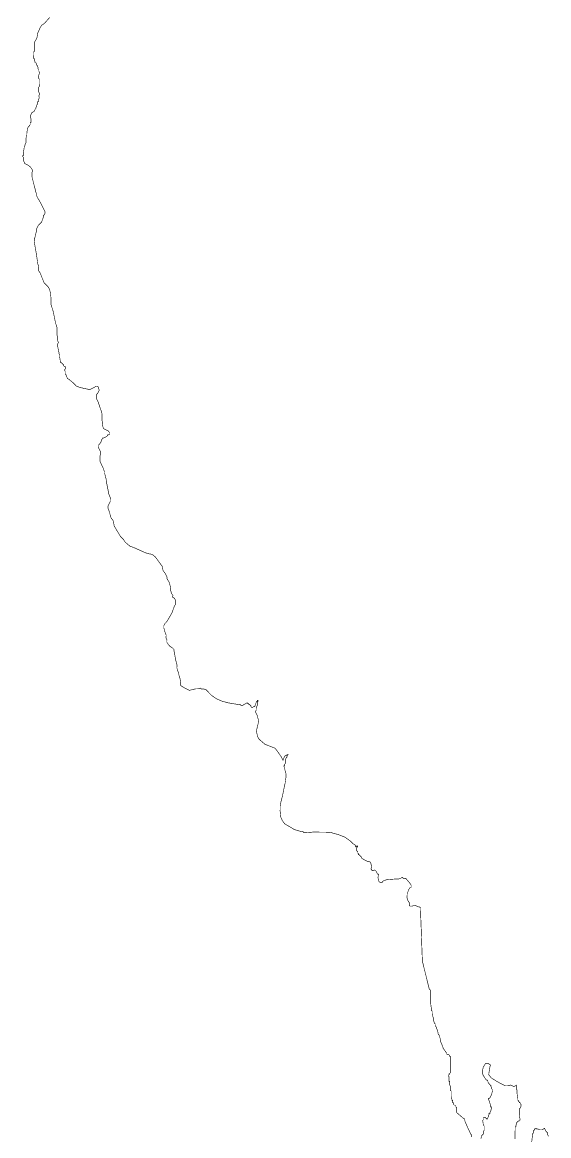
# Model space of a CAD drawing. Header units: metres. Extents: x 290190 to 339802, y 1811045 to 1991312.
# Drawn here: x 299974 to 302637, y 1951883 to 1957515 of the extents above; entities that cross this region are included whole.
import ezdxf

# ---------------------------------------------------------------- set-up
doc = ezdxf.new("R2010")
doc.units = ezdxf.units.M
doc.header["$MEASUREMENT"] = 0
doc.layers.add('HAZARDS LINE', color=1, linetype='Continuous')

msp = doc.modelspace()

# ---------------------------------------------------------------- linework, layer by layer
at = {"layer": 'HAZARDS LINE', "lineweight": 18}
for points in [[(302245.6, 1951875.9, 3.01, 3.01, 0), (302245.7, 1951888, 3.01, 3.01, 0), (302241.8, 1951892, 3.01, 3.01, 0), (302241.8, 1951896, 3.01, 3.01, 0), (302237.8, 1951900.1, 3.01, 3.01, 0), (302214.2, 1951952.6, 3.01, 3.01, 0), (302210.4, 1951968.7, 3.01, 3.01, 0), (302206.4, 1951968.7, 3.01, 3.01, 0), (302202.4, 1951972.8, 3.01, 3.01, 0), (302174.5, 1951997.2, 3.01, 3.01, 0), (302170.6, 1952001.2, 3.01, 3.01, 0), (302170.8, 1952025.3, 3.01, 3.01, 0), (302166.8, 1952029.4, 3.01, 3.01, 0), (302166.9, 1952033.4, 3.01, 3.01, 0), (302162.9, 1952037.5, 3.01, 3.01, 0), (302158.9, 1952037.5, 3.01, 3.01, 0), (302154.9, 1952041.6, 3.01, 3.01, 0), (302155, 1952049.6, 3.01, 3.01, 0), (302151, 1952049.6, 3.01, 3.01, 0), (302151.1, 1952061.7, 3.01, 3.01, 0), (302147.1, 1952061.7, 3.01, 3.01, 0), (302147.1, 1952065.8, 3.01, 3.01, 0), (302143.3, 1952081.9, 3.01, 3.01, 0), (302143.5, 1952110, 3.01, 3.01, 0), (302139.5, 1952110, 3.01, 3.01, 0), (302139.8, 1952134.1, 3.01, 3.01, 0), (302135.8, 1952138.2, 3.01, 3.01, 0), (302136, 1952158.3, 3.01, 3.01, 0), (302132, 1952158.3, 3.01, 3.01, 0), (302132.2, 1952182.4, 3.01, 3.01, 0), (302128.2, 1952182.5, 3.01, 3.01, 0), (302128.2, 1952186.5, 3.01, 3.01, 0), (302132.3, 1952190.5, 3.01, 3.01, 0), (302132.3, 1952194.5, 3.01, 3.01, 0), (302136.4, 1952194.4, 3.01, 3.01, 0), (302136.4, 1952198.5, 3.01, 3.01, 0), (302140.5, 1952202.4, 3.01, 3.01, 0), (302141.3, 1952282.8, 3.01, 3.01, 0), (302137.3, 1952282.8, 3.01, 3.01, 0), (302133.3, 1952290.9, 3.01, 3.01, 0), (302129.3, 1952295, 3.01, 3.01, 0), (302121.3, 1952295, 3.01, 3.01, 0), (302121.4, 1952299.1, 3.01, 3.01, 0), (302101.6, 1952327.4, 3.01, 3.01, 0), (302101.6, 1952331.4, 3.01, 3.01, 0), (302089.8, 1952359.6, 3.01, 3.01, 0), (302089.9, 1952367.7, 3.01, 3.01, 0), (302082.1, 1952391.9, 3.01, 3.01, 0), (302078.2, 1952395.9, 3.01, 3.01, 0), (302074.3, 1952416, 3.01, 3.01, 0), (302070.4, 1952424.1, 3.01, 3.01, 0), (302070.4, 1952428.1, 3.01, 3.01, 0), (302062.5, 1952440.3, 3.01, 3.01, 0), (302062.6, 1952448.3, 3.01, 3.01, 0), (302058.6, 1952452.4, 3.01, 3.01, 0), (302054.7, 1952464.5, 3.01, 3.01, 0), (302054.9, 1952476.5, 3.01, 3.01, 0), (302050.9, 1952484.6, 3.01, 3.01, 0), (302047.1, 1952500.7, 3.01, 3.01, 0), (302047.2, 1952512.8, 3.01, 3.01, 0), (302043.2, 1952516.8, 3.01, 3.01, 0), (302043.3, 1952524.8, 3.01, 3.01, 0), (302039.6, 1952553, 3.01, 3.01, 0), (302040.2, 1952613.3, 3.01, 3.01, 0), (302036.3, 1952621.3, 3.01, 3.01, 0), (302032.3, 1952625.4, 3.01, 3.01, 0), (301997.6, 1952766.4, 3.01, 3.01, 0), (301988.2, 1953027.6, 3.01, 3.01, 0), (301988.2, 1953035.7, 3.01, 3.01, 0), (301984.3, 1953039.7, 3.01, 3.01, 0), (301980.3, 1953039.8, 3.01, 3.01, 0), (301960.2, 1953048, 3.01, 3.01, 0), (301944.1, 1953044.2, 3.01, 3.01, 0), (301936.1, 1953044.2, 3.01, 3.01, 0), (301932.1, 1953048.3, 3.01, 3.01, 0), (301932.3, 1953060.4, 3.01, 3.01, 0), (301924.3, 1953072.5, 3.01, 3.01, 0), (301920.4, 1953084.6, 3.01, 3.01, 0), (301920.7, 1953104.7, 3.01, 3.01, 0), (301928.9, 1953128.7, 3.01, 3.01, 0), (301933, 1953132.7, 3.01, 3.01, 0), (301933, 1953136.7, 3.01, 3.01, 0), (301937, 1953136.6, 3.01, 3.01, 0), (301941.1, 1953140.6, 3.01, 3.01, 0), (301941.2, 1953148.7, 3.01, 3.01, 0), (301937.3, 1953156.7, 3.01, 3.01, 0), (301913.4, 1953185.1, 3.01, 3.01, 0), (301901.4, 1953185.2, 3.01, 3.01, 0), (301897.4, 1953189.3, 3.01, 3.01, 0), (301893.4, 1953189.3, 3.01, 3.01, 0), (301889.3, 1953185.3, 3.01, 3.01, 0), (301877.2, 1953181.4, 3.01, 3.01, 0), (301865.2, 1953181.6, 3.01, 3.01, 0), (301817, 1953178, 3.01, 3.01, 0), (301796.8, 1953170.2, 3.01, 3.01, 0), (301796.7, 1953166.2, 3.01, 3.01, 0), (301788.7, 1953162.3, 3.01, 3.01, 0), (301780.7, 1953166.4, 3.01, 3.01, 0), (301776.7, 1953170.4, 3.01, 3.01, 0), (301772.9, 1953190.5, 3.01, 3.01, 0), (301777, 1953202.6, 3.01, 3.01, 0), (301773.1, 1953206.6, 3.01, 3.01, 0), (301769, 1953206.7, 3.01, 3.01, 0), (301769.1, 1953210.7, 3.01, 3.01, 0), (301765.1, 1953218.7, 3.01, 3.01, 0), (301761.2, 1953222.8, 3.01, 3.01, 0), (301757.2, 1953226.9, 3.01, 3.01, 0), (301745.1, 1953223, 3.01, 3.01, 0), (301741.1, 1953227, 3.01, 3.01, 0), (301741.2, 1953231, 3.01, 3.01, 0), (301737.1, 1953231.1, 3.01, 3.01, 0), (301741.3, 1953243.1, 3.01, 3.01, 0), (301737.4, 1953259.2, 3.01, 3.01, 0), (301733.5, 1953267.3, 3.01, 3.01, 0), (301725.5, 1953271.4, 3.01, 3.01, 0), (301717.5, 1953271.5, 3.01, 3.01, 0), (301701.5, 1953279.7, 3.01, 3.01, 0), (301689.5, 1953287.8, 3.01, 3.01, 0), (301689.6, 1953291.8, 3.01, 3.01, 0), (301685.6, 1953295.9, 3.01, 3.01, 0), (301677.6, 1953304, 3.01, 3.01, 0), (301673.6, 1953304.1, 3.01, 3.01, 0), (301673.7, 1953312.1, 3.01, 3.01, 0), (301669.7, 1953312.1, 3.01, 3.01, 0), (301669.8, 1953320.2, 3.01, 3.01, 0), (301665.8, 1953324.2, 3.01, 3.01, 0), (301665.9, 1953340.3, 3.01, 3.01, 0), (301670, 1953344.3, 3.01, 3.01, 0), (301670, 1953348.3, 3.01, 3.01, 0), (301666, 1953348.3, 3.01, 3.01, 0), (301666, 1953344.3, 3.01, 3.01, 0), (301658, 1953344.4, 3.01, 3.01, 0), (301658, 1953352.4, 3.01, 3.01, 0), (301646.1, 1953360.6, 3.01, 3.01, 0), (301642.1, 1953364.6, 3.01, 3.01, 0), (301634.1, 1953372.8, 3.01, 3.01, 0), (301606.2, 1953393.1, 3.01, 3.01, 0), (301574.2, 1953405.5, 3.01, 3.01, 0), (301530.2, 1953418, 3.01, 3.01, 0), (301445.8, 1953418.9, 3.01, 3.01, 0), (301401.6, 1953415.3, 3.01, 3.01, 0), (301397.6, 1953415.3, 3.01, 3.01, 0), (301397.6, 1953419.4, 3.01, 3.01, 0), (301377.6, 1953423.6, 3.01, 3.01, 0), (301349.5, 1953431.9, 3.01, 3.01, 0), (301329.6, 1953444.2, 3.01, 3.01, 0), (301301.6, 1953460.5, 3.01, 3.01, 0), (301289.7, 1953476.7, 3.01, 3.01, 0), (301281.8, 1953492.9, 3.01, 3.01, 0), (301278.2, 1953525, 3.01, 3.01, 0), (301278.4, 1953549.1, 3.01, 3.01, 0), (301282.7, 1953573.2, 3.01, 3.01, 0), (301291, 1953605.3, 3.01, 3.01, 0), (301299.5, 1953649.4, 3.01, 3.01, 0), (301299.5, 1953653.4, 3.01, 3.01, 0), (301303.7, 1953665.4, 3.01, 3.01, 0), (301303.7, 1953669.4, 3.01, 3.01, 0), (301308, 1953697.5, 3.01, 3.01, 0), (301308.2, 1953713.6, 3.01, 3.01, 0), (301304.3, 1953725.7, 3.01, 3.01, 0), (301300.4, 1953741.8, 3.01, 3.01, 0), (301296.6, 1953753.9, 3.01, 3.01, 0), (301300.6, 1953753.8, 3.01, 3.01, 0), (301300.6, 1953761.9, 3.01, 3.01, 0), (301304.7, 1953765.8, 3.01, 3.01, 0), (301304.9, 1953785.9, 3.01, 3.01, 0), (301309, 1953793.9, 3.01, 3.01, 0), (301309, 1953797.9, 3.01, 3.01, 0), (301313.1, 1953797.9, 3.01, 3.01, 0), (301313.1, 1953805.9, 3.01, 3.01, 0), (301317.2, 1953809.9, 3.01, 3.01, 0), (301313.2, 1953810, 3.01, 3.01, 0), (301305.1, 1953806, 3.01, 3.01, 0), (301301.1, 1953802, 3.01, 3.01, 0), (301297, 1953794, 3.01, 3.01, 0), (301292.8, 1953782, 3.01, 3.01, 0), (301284.9, 1953798.2, 3.01, 3.01, 0), (301265.2, 1953826.5, 3.01, 3.01, 0), (301253.3, 1953842.7, 3.01, 3.01, 0), (301201.2, 1953863.3, 3.01, 3.01, 0), (301177.4, 1953883.7, 3.01, 3.01, 0), (301169.4, 1953891.8, 3.01, 3.01, 0), (301165.5, 1953899.8, 3.01, 3.01, 0), (301157.7, 1953928.1, 3.01, 3.01, 0), (301166.1, 1953964.1, 3.01, 3.01, 0), (301170.3, 1953980.2, 3.01, 3.01, 0), (301166.4, 1953992.3, 3.01, 3.01, 0), (301162.6, 1954008.4, 3.01, 3.01, 0), (301154.7, 1954024.5, 3.01, 3.01, 0), (301154.8, 1954032.5, 3.01, 3.01, 0), (301158.8, 1954036.5, 3.01, 3.01, 0), (301159, 1954052.6, 3.01, 3.01, 0), (301163.1, 1954060.6, 3.01, 3.01, 0), (301163.2, 1954076.7, 3.01, 3.01, 0), (301167.3, 1954080.6, 3.01, 3.01, 0), (301167.3, 1954084.7, 3.01, 3.01, 0), (301163.3, 1954084.7, 3.01, 3.01, 0), (301163.3, 1954080.7, 3.01, 3.01, 0), (301159.3, 1954080.7, 3.01, 3.01, 0), (301155.1, 1954068.7, 3.01, 3.01, 0), (301151, 1954056.7, 3.01, 3.01, 0), (301146.9, 1954052.7, 3.01, 3.01, 0), (301142.9, 1954052.8, 3.01, 3.01, 0), (301138.9, 1954048.8, 3.01, 3.01, 0), (301134.8, 1954048.8, 3.01, 3.01, 0), (301130.9, 1954052.9, 3.01, 3.01, 0), (301130.9, 1954056.9, 3.01, 3.01, 0), (301123, 1954065, 3.01, 3.01, 0), (301118.9, 1954065.1, 3.01, 3.01, 0), (301119, 1954069.1, 3.01, 3.01, 0), (301115, 1954069.1, 3.01, 3.01, 0), (301111, 1954073.2, 3.01, 3.01, 0), (301088.1, 1954059.7, 3.02, 3.02, 0), (301080.1, 1954059.8, 3.02, 3.02, 0), (301076.1, 1954063.9, 3.02, 3.02, 0), (301068, 1954064, 3.02, 3.02, 0), (301039.9, 1954068.4, 3.02, 3.02, 0), (301015.7, 1954072.7, 3.02, 3.02, 0), (300983.6, 1954081.2, 3.02, 3.02, 0), (300955.5, 1954093.7, 3.02, 3.02, 0), (300931.5, 1954110.1, 3.02, 3.02, 0), (300915.6, 1954126.5, 3.02, 3.02, 0), (300903.7, 1954138.7, 3.02, 3.02, 0), (300891.6, 1954142.9, 3.02, 3.02, 0), (300879.5, 1954143.1, 3.02, 3.02, 0), (300875.6, 1954147.2, 3.02, 3.02, 0), (300859.4, 1954143.3, 3.02, 3.02, 0), (300851.3, 1954143.5, 3.02, 3.02, 0), (300835.1, 1954139.6, 3.02, 3.02, 0), (300819, 1954135.8, 3.02, 3.02, 0), (300786.9, 1954152.4, 3.02, 3.02, 0), (300774.9, 1954160.6, 3.02, 3.02, 0), (300775.1, 1954176.7, 3.02, 3.02, 0), (300771.4, 1954196.9, 3.02, 3.02, 0), (300767.5, 1954209.1, 3.02, 3.02, 0), (300763.7, 1954225.3, 3.02, 3.02, 0), (300759.8, 1954237.4, 3.02, 3.02, 0), (300755.9, 1954249.6, 3.02, 3.02, 0), (300756.2, 1954265.7, 3.02, 3.02, 0), (300752.3, 1954281.9, 3.02, 3.02, 0), (300748.4, 1954290, 3.02, 3.02, 0), (300748.5, 1954298.1, 3.02, 3.02, 0), (300744.8, 1954318.3, 3.02, 3.02, 0), (300744.9, 1954326.3, 3.02, 3.02, 0), (300740.9, 1954334.5, 3.02, 3.02, 0), (300741, 1954342.5, 3.02, 3.02, 0), (300733.1, 1954350.7, 3.02, 3.02, 0), (300721.1, 1954358.9, 3.02, 3.02, 0), (300713.1, 1954367.1, 3.02, 3.02, 0), (300705.2, 1954379.3, 3.02, 3.02, 0), (300705.4, 1954391.4, 3.02, 3.02, 0), (300701.5, 1954399.5, 3.02, 3.02, 0), (300701.7, 1954415.6, 3.02, 3.02, 0), (300693.9, 1954435.9, 3.02, 3.02, 0), (300690.1, 1954452.1, 3.02, 3.02, 0), (300690.2, 1954464.2, 3.02, 3.02, 0), (300694.4, 1954472.2, 3.02, 3.02, 0), (300702.5, 1954480.2, 3.02, 3.02, 0), (300710.8, 1954492.1, 3.02, 3.02, 0), (300714.9, 1954500.2, 3.02, 3.02, 0), (300731.4, 1954528.2, 3.02, 3.02, 0), (300744, 1954564.3, 3.02, 3.02, 0), (300748, 1954568.3, 3.02, 3.02, 0), (300748.4, 1954592.5, 3.02, 3.02, 0), (300744.4, 1954600.6, 3.02, 3.02, 0), (300732.5, 1954608.8, 3.02, 3.02, 0), (300736.6, 1954616.8, 3.02, 3.02, 0), (300728.6, 1954625, 3.02, 3.02, 0), (300724.8, 1954641.2, 3.02, 3.02, 0), (300725, 1954653.3, 3.02, 3.02, 0), (300717.3, 1954681.6, 3.02, 3.02, 0), (300705.5, 1954701.9, 3.02, 3.02, 0), (300705.6, 1954710, 3.02, 3.02, 0), (300697.7, 1954726.2, 3.02, 3.02, 0), (300685.8, 1954742.5, 3.02, 3.02, 0), (300682.1, 1954762.7, 3.02, 3.02, 0), (300646.4, 1954811.6, 3.02, 3.02, 0), (300630.4, 1954823.9, 3.02, 3.02, 0), (300606.3, 1954828.3, 3.02, 3.02, 0), (300586.3, 1954836.6, 3.02, 3.02, 0), (300558.2, 1954849.1, 3.02, 3.02, 0), (300550.2, 1954853.2, 3.02, 3.02, 0), (300518.1, 1954865.7, 3.02, 3.02, 0), (300498.1, 1954882.1, 3.02, 3.02, 0), (300494.2, 1954886.2, 3.02, 3.02, 0), (300486.3, 1954898.4, 3.02, 3.02, 0), (300482.3, 1954902.5, 3.02, 3.02, 0), (300470.3, 1954914.8, 3.02, 3.02, 0), (300450.6, 1954947.3, 3.02, 3.02, 0), (300438.8, 1954967.6, 3.02, 3.02, 0), (300435.1, 1954991.8, 3.02, 3.02, 0), (300423.2, 1955008.1, 3.02, 3.02, 0), (300419.3, 1955020.3, 3.02, 3.02, 0), (300415.5, 1955036.5, 3.02, 3.02, 0), (300407.7, 1955056.7, 3.02, 3.02, 0), (300407.9, 1955068.8, 3.02, 3.02, 0), (300412, 1955076.8, 3.02, 3.02, 0), (300416.1, 1955084.9, 3.02, 3.02, 0), (300420.3, 1955092.9, 3.02, 3.02, 0), (300420.5, 1955109, 3.02, 3.02, 0), (300412.6, 1955125.2, 3.02, 3.02, 0), (300401.3, 1955181.8, 3.02, 3.02, 0), (300401.4, 1955189.9, 3.02, 3.02, 0), (300397.6, 1955206.1, 3.02, 3.02, 0), (300393.8, 1955222.3, 3.02, 3.02, 0), (300389.9, 1955234.4, 3.02, 3.02, 0), (300390, 1955242.5, 3.02, 3.02, 0), (300386.1, 1955250.6, 3.02, 3.02, 0), (300382.2, 1955262.8, 3.02, 3.02, 0), (300378.3, 1955270.9, 3.02, 3.02, 0), (300374.3, 1955279, 3.02, 3.02, 0), (300366.5, 1955295.2, 3.02, 3.02, 0), (300366.9, 1955323.5, 3.02, 3.02, 0), (300370.9, 1955327.4, 3.02, 3.02, 0), (300371.1, 1955339.5, 3.02, 3.02, 0), (300367.2, 1955347.6, 3.02, 3.02, 0), (300359.3, 1955363.9, 3.02, 3.02, 0), (300359.5, 1955376, 3.02, 3.02, 0), (300363.6, 1955380, 3.02, 3.02, 0), (300371.8, 1955392, 3.02, 3.02, 0), (300376, 1955404, 3.02, 3.02, 0), (300380.1, 1955412, 3.02, 3.02, 0), (300384.2, 1955412, 3.02, 3.02, 0), (300400.4, 1955419.8, 3.02, 3.02, 0), (300404.5, 1955423.8, 3.02, 3.02, 0), (300404.5, 1955427.8, 3.02, 3.02, 0), (300408.6, 1955427.8, 3.02, 3.02, 0), (300416.7, 1955431.7, 3.02, 3.02, 0), (300416.8, 1955439.8, 3.02, 3.02, 0), (300412.8, 1955443.8, 3.02, 3.02, 0), (300408.8, 1955447.9, 3.02, 3.02, 0), (300400.8, 1955452.1, 3.02, 3.02, 0), (300384.8, 1955460.3, 3.02, 3.02, 0), (300380.9, 1955472.5, 3.02, 3.02, 0), (300377.3, 1955504.8, 3.02, 3.02, 0), (300377.7, 1955533, 3.02, 3.02, 0), (300373.9, 1955549.2, 3.02, 3.02, 0), (300369.9, 1955557.3, 3.02, 3.02, 0), (300366.1, 1955569.5, 3.02, 3.02, 0), (300358.3, 1955593.8, 3.02, 3.02, 0), (300350.5, 1955610, 3.02, 3.02, 0), (300350.8, 1955634.2, 3.02, 3.02, 0), (300354.9, 1955638.2, 3.02, 3.02, 0), (300359, 1955646.2, 3.02, 3.02, 0), (300363.2, 1955654.2, 3.02, 3.02, 0), (300359.3, 1955666.4, 3.02, 3.02, 0), (300359.3, 1955670.4, 3.02, 3.02, 0), (300351.3, 1955674.5, 3.02, 3.02, 0), (300347.3, 1955674.6, 3.02, 3.02, 0), (300335.1, 1955666.7, 3.02, 3.02, 0), (300318.9, 1955658.8, 3.02, 3.02, 0), (300306.8, 1955659, 3.02, 3.02, 0), (300266.6, 1955667.6, 3.02, 3.02, 0), (300246.5, 1955675.9, 3.02, 3.02, 0), (300230.6, 1955692.3, 3.02, 3.02, 0), (300210.6, 1955708.7, 3.02, 3.02, 0), (300202.6, 1955712.8, 3.02, 3.02, 0), (300194.8, 1955733.1, 3.02, 3.02, 0), (300190.9, 1955737.1, 3.02, 3.02, 0), (300191, 1955749.2, 3.02, 3.02, 0), (300187.1, 1955757.4, 3.02, 3.02, 0), (300191.2, 1955761.3, 3.02, 3.02, 0), (300191.3, 1955773.4, 3.02, 3.02, 0), (300187.3, 1955773.5, 3.02, 3.02, 0), (300183.3, 1955777.6, 3.02, 3.02, 0), (300183.4, 1955781.6, 3.02, 3.02, 0), (300179.4, 1955785.7, 3.02, 3.02, 0), (300171.4, 1955793.9, 3.02, 3.02, 0), (300167.4, 1955793.9, 3.02, 3.02, 0), (300163.7, 1955818.2, 3.02, 3.02, 0), (300163.9, 1955830.3, 3.02, 3.02, 0), (300159.9, 1955838.4, 3.02, 3.02, 0), (300160, 1955842.4, 3.02, 3.02, 0), (300152.4, 1955878.8, 3.02, 3.02, 0), (300152.5, 1955886.9, 3.02, 3.02, 0), (300156.6, 1955894.9, 3.02, 3.02, 0), (300152.8, 1955907, 3.02, 3.02, 0), (300153, 1955927.2, 3.02, 3.02, 0), (300149.1, 1955931.3, 3.02, 3.02, 0), (300149.6, 1955971.6, 3.02, 3.02, 0), (300141.8, 1955995.9, 3.02, 3.02, 0), (300130.5, 1956052.5, 3.02, 3.02, 0), (300118.9, 1956089, 3.02, 3.02, 0), (300119.3, 1956121.2, 3.02, 3.02, 0), (300115.6, 1956149.5, 3.02, 3.02, 0), (300111.8, 1956165.7, 3.02, 3.02, 0), (300103.9, 1956177.9, 3.02, 3.02, 0), (300084, 1956198.3, 3.02, 3.02, 0), (300064.5, 1956247, 3.02, 3.02, 0), (300056.6, 1956259.2, 3.02, 3.02, 0), (300056.9, 1956279.3, 3.02, 3.02, 0), (300053, 1956291.5, 3.02, 3.02, 0), (300041.9, 1956364.2, 3.02, 3.02, 0), (300038.1, 1956384.4, 3.02, 3.02, 0), (300034.3, 1956404.7, 3.02, 3.02, 0), (300034.5, 1956420.8, 3.02, 3.02, 0), (300038.7, 1956428.8, 3.02, 3.02, 0), (300043, 1956448.9, 3.02, 3.02, 0), (300047.2, 1956461, 3.02, 3.02, 0), (300047.3, 1956473.1, 3.02, 3.02, 0), (300055.6, 1956489.1, 3.02, 3.02, 0), (300071.9, 1956505, 3.02, 3.02, 0), (300076.1, 1956517, 3.02, 3.02, 0), (300080.3, 1956529.1, 3.02, 3.02, 0), (300080.4, 1956537.1, 3.02, 3.02, 0), (300084.5, 1956541.1, 3.02, 3.02, 0), (300088.7, 1956549.1, 3.02, 3.02, 0), (300088.8, 1956557.2, 3.02, 3.02, 0), (300080.9, 1956573.4, 3.02, 3.02, 0), (300069.1, 1956597.8, 3.02, 3.02, 0), (300057.3, 1956618.1, 3.02, 3.02, 0), (300049.4, 1956630.3, 3.02, 3.02, 0), (300022.6, 1956735.5, 3.02, 3.02, 0), (300022.8, 1956755.7, 3.02, 3.02, 0), (300027, 1956763.7, 3.02, 3.02, 0), (300023, 1956771.8, 3.02, 3.02, 0), (300015.1, 1956784, 3.02, 3.02, 0), (300003.1, 1956792.2, 3.02, 3.02, 0), (299987.1, 1956800.5, 3.02, 3.02, 0), (299979.3, 1956816.8, 3.02, 3.02, 0), (299979.5, 1956832.9, 3.02, 3.02, 0), (299975.5, 1956837, 3.02, 3.02, 0), (299975.6, 1956841, 3.02, 3.02, 0), (299979.6, 1956840.9, 3.02, 3.02, 0), (299979.8, 1956857.1, 3.02, 3.02, 0), (299984.2, 1956885.3, 3.02, 3.02, 0), (299988.3, 1956893.3, 3.02, 3.02, 0), (299988.4, 1956897.3, 3.02, 3.02, 0), (299992.5, 1956905.3, 3.02, 3.02, 0), (299992.9, 1956929.5, 3.02, 3.02, 0), (299997.1, 1956945.6, 3.02, 3.02, 0), (299997.3, 1956957.7, 3.02, 3.02, 0), (300001.6, 1956981.8, 3.02, 3.02, 0), (300005.7, 1956985.8, 3.02, 3.02, 0), (300005.7, 1956989.8, 3.02, 3.02, 0), (300009.8, 1956989.8, 3.02, 3.02, 0), (300009.8, 1956993.8, 3.02, 3.02, 0), (300013.9, 1956997.8, 3.02, 3.02, 0), (300014.1, 1957009.9, 3.02, 3.02, 0), (300018.1, 1957009.8, 3.02, 3.02, 0), (300018.3, 1957026, 3.02, 3.02, 0), (300014.4, 1957038.1, 3.02, 3.02, 0), (300018.6, 1957050.2, 3.02, 3.02, 0), (300022.8, 1957058.2, 3.02, 3.02, 0), (300035, 1957066.1, 3.02, 3.02, 0), (300039.1, 1957074.1, 3.02, 3.02, 0), (300039.2, 1957078.1, 3.02, 3.02, 0), (300043.3, 1957082.1, 3.02, 3.02, 0), (300043.3, 1957086.1, 3.02, 3.02, 0), (300047.4, 1957090.1, 3.02, 3.02, 0), (300047.5, 1957098.2, 3.02, 3.02, 0), (300051.6, 1957102.1, 3.02, 3.02, 0), (300051.7, 1957114.2, 3.02, 3.02, 0), (300055.8, 1957114.2, 3.02, 3.02, 0), (300055.8, 1957118.2, 3.02, 3.02, 0), (300060.1, 1957138.3, 3.02, 3.02, 0), (300056.1, 1957142.4, 3.02, 3.02, 0), (300060.2, 1957146.4, 3.02, 3.02, 0), (300060.4, 1957158.5, 3.02, 3.02, 0), (300056.4, 1957162.6, 3.02, 3.02, 0), (300056.7, 1957186.8, 3.02, 3.02, 0), (300060.8, 1957190.8, 3.02, 3.02, 0), (300061.3, 1957227, 3.02, 3.02, 0), (300057.3, 1957231.1, 3.02, 3.02, 0), (300057.5, 1957247.3, 3.02, 3.02, 0), (300061.8, 1957263.3, 3.02, 3.02, 0), (300057.8, 1957267.4, 3.02, 3.02, 0), (300057.9, 1957275.5, 3.02, 3.02, 0), (300053.9, 1957279.6, 3.02, 3.02, 0), (300054, 1957287.6, 3.02, 3.02, 0), (300050.1, 1957291.7, 3.02, 3.02, 0), (300050.1, 1957295.8, 3.02, 3.02, 0), (300046.1, 1957299.8, 3.02, 3.02, 0), (300046.2, 1957303.9, 3.02, 3.02, 0), (300042.3, 1957312, 3.02, 3.02, 0), (300038.2, 1957312, 3.02, 3.02, 0), (300038.3, 1957316.1, 3.02, 3.02, 0), (300034.3, 1957324.2, 3.02, 3.02, 0), (300034.5, 1957332.3, 3.02, 3.02, 0), (300030.4, 1957332.3, 3.02, 3.02, 0), (300030.8, 1957364.6, 3.02, 3.02, 0), (300034.9, 1957368.5, 3.02, 3.02, 0), (300035.5, 1957412.9, 3.02, 3.02, 0), (300047.9, 1957436.9, 3.02, 3.02, 0), (300052.2, 1957457, 3.02, 3.02, 0), (300052.3, 1957461.1, 3.02, 3.02, 0), (300064.8, 1957489.1, 3.02, 3.02, 0), (300073, 1957501.1, 3.02, 3.02, 0), (300085.2, 1957509, 3.02, 3.02, 0), (300113.8, 1957540.9, 3.02, 3.02, 0)], [(302466.4, 1951865.6, 3.01, 3.01, 0), (302467.1, 1951925.9, 3.01, 3.01, 0), (302471.1, 1951929.9, 3.01, 3.01, 0), (302471.2, 1951937.9, 3.01, 3.01, 0), (302475.3, 1951941.9, 3.01, 3.01, 0), (302475.3, 1951949.9, 3.01, 3.01, 0), (302483.5, 1951957.9, 3.01, 3.01, 0), (302487.5, 1951957.8, 3.01, 3.01, 0), (302491.5, 1951961.8, 3.01, 3.01, 0), (302491.6, 1951965.8, 3.01, 3.01, 0), (302487.8, 1951990, 3.01, 3.01, 0), (302488.1, 1952018.1, 3.01, 3.01, 0), (302492.1, 1952022.1, 3.01, 3.01, 0), (302496.2, 1952030.1, 3.01, 3.01, 0), (302496.4, 1952042.1, 3.01, 3.01, 0), (302492.4, 1952046.2, 3.01, 3.01, 0), (302492.4, 1952050.2, 3.01, 3.01, 0), (302488.4, 1952050.2, 3.01, 3.01, 0), (302488.5, 1952054.2, 3.01, 3.01, 0), (302484.4, 1952054.3, 3.01, 3.01, 0), (302484.5, 1952058.3, 3.01, 3.01, 0), (302480.5, 1952062.4, 3.01, 3.01, 0), (302480.6, 1952070.4, 3.01, 3.01, 0), (302476.8, 1952094.5, 3.01, 3.01, 0), (302477, 1952114.6, 3.01, 3.01, 0), (302473, 1952118.7, 3.01, 3.01, 0), (302473.2, 1952138.8, 3.01, 3.01, 0), (302461.1, 1952130.9, 3.01, 3.01, 0), (302445.1, 1952139.1, 3.01, 3.01, 0), (302429, 1952135.2, 3.01, 3.01, 0), (302417, 1952135.3, 3.01, 3.01, 0), (302377, 1952155.8, 3.01, 3.01, 0), (302345.1, 1952176.2, 3.01, 3.01, 0), (302333.2, 1952192.4, 3.01, 3.01, 0), (302337.5, 1952220.5, 3.01, 3.01, 0), (302341.7, 1952240.6, 3.01, 3.01, 0), (302329.7, 1952248.7, 3.01, 3.01, 0), (302317.7, 1952248.8, 3.01, 3.01, 0), (302305.4, 1952228.9, 3.01, 3.01, 0), (302301.2, 1952208.8, 3.01, 3.01, 0), (302301.1, 1952200.8, 3.01, 3.01, 0), (302305, 1952188.7, 3.01, 3.01, 0), (302320.8, 1952164.4, 3.01, 3.01, 0), (302324.9, 1952164.4, 3.01, 3.01, 0), (302328.8, 1952160.3, 3.01, 3.01, 0), (302328.8, 1952156.3, 3.01, 3.01, 0), (302332.7, 1952148.2, 3.01, 3.01, 0), (302336.7, 1952144.2, 3.01, 3.01, 0), (302340.7, 1952140.1, 3.01, 3.01, 0), (302340.6, 1952136.1, 3.01, 3.01, 0), (302344.7, 1952136.1, 3.01, 3.01, 0), (302344.6, 1952132, 3.01, 3.01, 0), (302348.6, 1952124, 3.01, 3.01, 0), (302348.5, 1952120, 3.01, 3.01, 0), (302352.5, 1952115.9, 3.01, 3.01, 0), (302352.5, 1952111.9, 3.01, 3.01, 0), (302348.2, 1952091.8, 3.01, 3.01, 0), (302340, 1952075.8, 3.01, 3.01, 0), (302336, 1952071.9, 3.01, 3.01, 0), (302332, 1952071.9, 3.01, 3.01, 0), (302331.9, 1952063.9, 3.01, 3.01, 0), (302335.9, 1952059.8, 3.01, 3.01, 0), (302343.6, 1952031.6, 3.01, 3.01, 0), (302343.6, 1952027.6, 3.01, 3.01, 0), (302347.6, 1952027.6, 3.01, 3.01, 0), (302347.5, 1952023.5, 3.01, 3.01, 0), (302343.4, 1952007.5, 3.01, 3.01, 0), (302339.3, 1951999.5, 3.01, 3.01, 0), (302339.2, 1951995.5, 3.01, 3.01, 0), (302335.2, 1951995.5, 3.01, 3.01, 0), (302335.2, 1951991.5, 3.01, 3.01, 0), (302326.9, 1951967.5, 3.01, 3.01, 0), (302322.9, 1951967.5, 3.01, 3.01, 0), (302322.9, 1951971.6, 3.01, 3.01, 0), (302318.9, 1951971.6, 3.01, 3.01, 0), (302314.9, 1951975.7, 3.01, 3.01, 0), (302306.9, 1951975.7, 3.01, 3.01, 0), (302306.8, 1951963.7, 3.01, 3.01, 0), (302302.7, 1951959.7, 3.01, 3.01, 0), (302306.5, 1951935.6, 3.01, 3.01, 0), (302310.4, 1951931.5, 3.01, 3.01, 0), (302310.2, 1951907.4, 3.01, 3.01, 0), (302306.2, 1951907.4, 3.01, 3.01, 0), (302306, 1951891.4, 3.01, 3.01, 0), (302297.9, 1951883.4, 3.01, 3.01, 0), (302293.7, 1951867.4, 3.01, 3.01, 0)], [(302635.3, 1951880, 3.01, 3.01, 0), (302631.4, 1951888.1, 3.01, 3.01, 0), (302631.5, 1951896.1, 3.01, 3.01, 0), (302623.5, 1951904.2, 3.01, 3.01, 0), (302615.6, 1951920.4, 3.01, 3.01, 0), (302603.5, 1951912.5, 3.01, 3.01, 0), (302591.5, 1951912.6, 3.01, 3.01, 0), (302583.5, 1951916.7, 3.01, 3.01, 0), (302575.4, 1951916.8, 3.01, 3.01, 0), (302571.5, 1951920.8, 3.01, 3.01, 0), (302567.4, 1951920.9, 3.01, 3.01, 0), (302567.4, 1951916.8, 3.01, 3.01, 0), (302563.3, 1951912.9, 3.01, 3.01, 0), (302563.3, 1951908.8, 3.01, 3.01, 0), (302559.3, 1951908.9, 3.01, 3.01, 0), (302559.2, 1951896.8, 3.01, 3.01, 0), (302555.1, 1951892.9, 3.01, 3.01, 0), (302555.1, 1951888.8, 3.01, 3.01, 0), (302550.6, 1951848.7, 3.01, 3.01, 0)]]:
    msp.add_lwpolyline(points, format="xyseb", dxfattribs=at)
at = {"layer": 'HAZARDS LINE', "lineweight": 18, "const_width": 3.01}
msp.add_lwpolyline([(301657.9, 1953340.4), (301658, 1953344.4)], close=True, dxfattribs=at)

doc.saveas('drawing.dxf')
